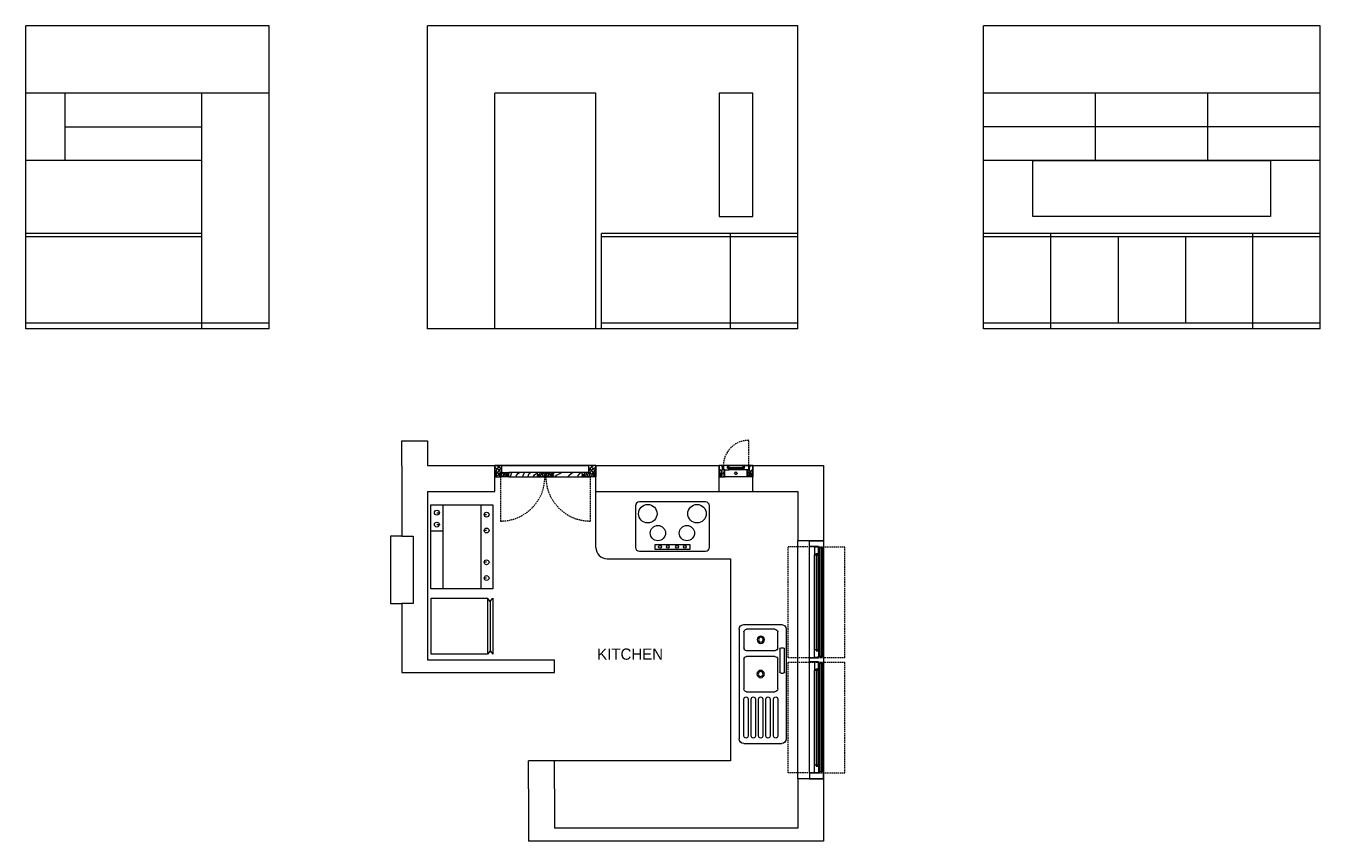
# Model space of a CAD drawing. Header units: metres. Extents: x -16 to 65907, y -5261 to 15511.
# Drawn here: x 21697 to 22851, y 7071 to 7798 of the extents above; entities that cross this region are included whole.
import ezdxf

# ---------------------------------------------------------------- set-up
doc = ezdxf.new("R2010")
doc.units = ezdxf.units.M
doc.linetypes.add('DASHED', pattern=[19.05, 12.7, -6.35])
doc.layers.get('0').update_dxf_attribs({"color": 6})
for name, color, linetype in [('BC-CILL', 23, 'Continuous'), ('BC-FURNITURE', 5, 'Continuous'), ('BC-GREYCOLOR', 8, 'Continuous'), ('BC-HATCH', 8, 'Continuous'), ('BC-JOINERY', 93, 'Continuous'), ('BC-TEXT', 7, 'Continuous'), ('BC-WALLS', 1, 'Continuous'), ('BC-WHITECOLOR', 7, 'Continuous')]:
    doc.layers.add(name, color=color, linetype=linetype)
doc.styles.add('BC-1IN50-1', font='FreeSans.ttf', dxfattribs={"height": 10})

# ---------------------------------------------------------------- blocks, each defined once
blk = doc.blocks.new('54')
at = {"layer": 'BC-FURNITURE'}
for p, q in [((625.7, -931.1), (625.7, -875.7)), ((625.7, -875.7), (700.7, -875.7)), ((677.3, -875.7), (677.3, -886.5)), ((700.7, -875.7), (700.7, -931.1)), ((700.7, -886.5), (625.7, -886.5)), ((683, -881.2), (683, -883.4)), ((693.6, -881.2), (693.6, -883.4)), ((700.7, -920.3), (625.7, -920.3)), ((700.7, -931.1), (625.7, -931.1)), ((635.3, -925.5), (635.3, -923.4)), ((649.4, -925.5), (649.4, -923.4)), ((677.7, -925.5), (677.7, -923.4)), ((691.8, -925.5), (691.8, -923.4))]:
    blk.add_line(p, q, dxfattribs=at)
for centre in [(683, -881.2), (693.6, -881.2), (635.3, -925.5), (649.4, -925.5), (677.7, -925.5), (691.8, -925.5)]:
    blk.add_circle(centre, 2.17, dxfattribs=at)
blk = doc.blocks.new('A$C1A3712BA')
at = {"layer": 'BC-FURNITURE'}
for p, q in [((2.5, 47, -179), (0, 50, -179)), ((0, 0, -179), (0, 50, -179)), ((2.5, 47, -179), (5, 50, -179)), ((2.5, 3, -179), (2.5, 47, -179)), ((5, 50, -179), (55, 50, -179)), ((5, 0, -179), (5, 50, -179)), ((55, 50, -179), (55, 0, -179)), ((2.5, 3, -179), (0, 0, -179)), ((2.5, 3, -179), (5, 0, -179)), ((55, 0, -179), (5, 0, -179))]:
    blk.add_line(p, q, dxfattribs=at)
blk = doc.blocks.new('A$C3A7B1A8D')
at = {"layer": 'BC-FURNITURE'}
for p, q in [((0, 56.8), (0, 3.2)), ((36.9, 60), (3.2, 60)), ((40.1, 3.2), (40.1, 56.8)), ((5.3, 44.4), (1.8, 44.4)), ((1.8, 44.4), (1.8, 15.7)), ((5.3, 15.7), (5.3, 44.4)), ((1.8, 15.7), (5.3, 15.7)), ((3.2, 0), (36.9, 0))]:
    blk.add_line(p, q, dxfattribs=at)
for centre, radius in [((30.5, 50), 7.51), ((14.8, 41.8), 6.17), ((3.6, 40.1), 1.17), ((3.6, 33.8), 1.17), ((3.6, 26.3), 1.17), ((3.6, 20), 1.17), ((14.8, 18.3), 6.17), ((30.5, 10.1), 7.51)]:
    blk.add_circle(centre, radius, dxfattribs=at)
for centre, start, end in [((3.2, 56.8), 90, 180), ((36.9, 56.8), 0, 90), ((3.2, 3.2), 180, 270), ((36.9, 3.2), 270, 0)]:
    blk.add_arc(centre, 3.15, start, end, dxfattribs=at)
blk = doc.blocks.new('A$C64C66722')
at = {"layer": 'BC-FURNITURE'}
for p, q in [((4, 105.8), (37.9, 105.8)), ((0, 4), (0, 101.8)), ((4.2, 99.3), (4.2, 66.3)), ((7.9, 66.3), (7.9, 99.3)), ((10.7, 99.3), (10.7, 66.3)), ((14.4, 66.3), (14.4, 99.3)), ((17.2, 99.3), (17.2, 66.3)), ((20.9, 66.3), (20.9, 99.3)), ((23.8, 99.3), (23.8, 66.3)), ((27.5, 66.3), (27.5, 99.3)), ((30.6, 99.3), (30.6, 66.3)), ((34.3, 66.3), (34.3, 99.3)), ((42, 101.8), (42, 4)), ((6.6, 59.8), (31.8, 59.8)), ((4.2, 30.8), (4.2, 57.3)), ((34.3, 57.3), (34.3, 30.8)), ((36.1, 21.9), (36.1, 42.1)), ((37.3, 43.3), (39.2, 43.3)), ((40.4, 42.1), (40.4, 21.9)), ((31.8, 28.3), (6.6, 28.3)), ((6.6, 23.1), (31.8, 23.1)), ((4.2, 6.5), (4.2, 20.7)), ((34.3, 20.7), (34.3, 6.5)), ((39.2, 20.8), (37.3, 20.8)), ((37.9, 0), (4, 0)), ((31.8, 4), (6.6, 4))]:
    blk.add_line(p, q, dxfattribs=at)
for centre, radius in [((19.1, 44), 3.26), ((19.1, 44), 2.14), ((19.3, 13.4), 3.26), ((19.3, 13.4), 2.14)]:
    blk.add_circle(centre, radius, dxfattribs=at)
for centre, radius, start, end in [((4, 101.8), 4.02, 90, 180), ((37.9, 101.8), 4.02, 0, 90), ((6, 99.3), 1.85, 0, 180), ((12.6, 99.3), 1.85, 0, 180), ((19.1, 99.3), 1.85, 0, 180), ((25.7, 99.3), 1.85, 0, 180), ((32.5, 99.3), 1.85, 0, 180), ((6, 66.3), 1.85, 180, 0), ((6, 66.3), 1.85, 180, 0), ((6.6, 57.3), 2.47, 90, 180), ((12.6, 66.3), 1.85, 180, 0), ((12.6, 66.3), 1.85, 180, 0), ((19.1, 66.3), 1.85, 180, 0), ((19.1, 66.3), 1.85, 180, 0), ((25.7, 66.3), 1.85, 180, 0), ((25.7, 66.3), 1.85, 180, 0), ((32.5, 66.3), 1.85, 180, 0), ((32.5, 66.3), 1.85, 180, 0), ((31.8, 57.3), 2.47, 0, 90), ((37.3, 42.1), 1.19, 90, 180), ((39.2, 42.1), 1.19, 0, 90), ((6.6, 30.8), 2.47, 180, 270), ((6.6, 20.7), 2.47, 90, 180), ((31.8, 30.8), 2.47, 270, 0), ((31.8, 20.7), 2.47, 0, 90), ((37.3, 21.9), 1.19, 180, 270), ((39.2, 21.9), 1.19, 270, 0), ((4, 4), 4.02, 180, 270), ((6.6, 6.5), 2.47, 180, 270), ((31.8, 6.5), 2.47, 270, 0), ((37.9, 4), 4.02, 270, 0)]:
    blk.add_arc(centre, radius, start, end, dxfattribs=at)
blk = doc.blocks.new('A$C1807678254')
blk.add_blockref('A$C64C66722', (0, 0))

msp = doc.modelspace()

# ---------------------------------------------------------------- linework, layer by layer
for p, q in [((22205.381, 7406.016), (22115.381, 7406.016)), ((22032.381, 7221.504), (22032.381, 7221.504))]:
    msp.add_line(p, q)
at = {"layer": 'BC-CILL', "linetype": 'Continuous'}
msp.add_line((22121.631, 7406.016), (22199.131, 7406.016), dxfattribs=at)
at = {"layer": 'BC-CILL'}
for p, q in [((22345.381, 7406.016), (22315.381, 7406.016)), ((22315.381, 7383.016), (22345.381, 7383.016)), ((22385.381, 7126.91), (22385.381, 7338.91)), ((22408.381, 7338.91), (22408.381, 7126.91))]:
    msp.add_line(p, q, dxfattribs=at)
at = {"layer": 'BC-CILL', "flags": 128}
msp.add_lwpolyline([(22032.381, 7343.268), (22022.381, 7343.268), (22022.381, 7283.268), (22032.381, 7283.268)], dxfattribs=at)
at = {"layer": 'BC-FURNITURE'}
for p, q in [((22205.381, 7333.016), (22205.381, 7383.016)), ((22215.381, 7323.016), (22325.381, 7323.016)), ((22325.381, 7323.016), (22325.381, 7142.804)), ((22325.381, 7142.804), (22168.381, 7142.804))]:
    msp.add_line(p, q, dxfattribs=at)
msp.add_arc((22215.381, 7333.016), 10, 180, 270, dxfattribs=at)
at = {"layer": 'BC-GREYCOLOR', "linetype": 'DASHED', "ltscale": 0.1}
for p, q in [((22341.631, 7406.016), (22341.631, 7428.581)), ((22120.481, 7396.016), (22120.481, 7356.616)), ((22200.281, 7396.016), (22200.281, 7356.616)), ((22404.031, 7333.71), (22376.891, 7333.71)), ((22376.891, 7234.985), (22376.891, 7333.71)), ((22400.231, 7333.71), (22427.371, 7333.71)), ((22427.371, 7234.985), (22427.371, 7333.71)), ((22376.891, 7234.985), (22427.371, 7234.985)), ((22376.891, 7230.835), (22427.371, 7230.835)), ((22376.891, 7132.11), (22376.891, 7230.835)), ((22427.371, 7132.11), (22427.371, 7230.835)), ((22404.031, 7132.11), (22376.891, 7132.11)), ((22400.231, 7132.11), (22427.371, 7132.11))]:
    msp.add_line(p, q, dxfattribs=at)
for centre, radius, start, end in [((22341.631, 7406.016), 22.565, 90, 180), ((22120.481, 7396.016), 39.4, 270, 0), ((22200.281, 7396.016), 39.4, 180, 270)]:
    msp.add_arc(centre, radius, start, end, dxfattribs=at)
at = {"layer": 'BC-HATCH'}
for points in [[(22115.381, 7398.947), (22115.858, 7399.603), (22116.964, 7402.67), (22118.262, 7404.19), (22119.036, 7405.35), (22119.281, 7406.016)], [(22115.381, 7404.294), (22116.881, 7403.416), (22118.594, 7402.67), (22119.809, 7400.957), (22120.381, 7399.816)], [(22115.381, 7396.944), (22116.107, 7397.724), (22118.179, 7400.57), (22120.473, 7403.223), (22121.631, 7403.947)], [(22115.381, 7401.333), (22115.996, 7401.15), (22117.699, 7399.911), (22119.068, 7398.522), (22119.229, 7396.536), (22119.381, 7396.016)], [(22117.22, 7396.016), (22117.295, 7396.619), (22116.936, 7397.945), (22116.549, 7399.189), (22115.381, 7399.766)], [(22115.664, 7396.016), (22116.411, 7396.591), (22118.483, 7397.945), (22120.381, 7399.816), (22121.631, 7400.069)], [(22117.172, 7406.016), (22117.571, 7405.765), (22120.113, 7404.273), (22120.583, 7402.919), (22121.302, 7401.817), (22121.631, 7400.964)], [(22122.191, 7399.766), (22121.703, 7399.264), (22120.94, 7397.948), (22120.481, 7396.534)], [(22126.471, 7396.016), (22125.82, 7396.293), (22123.443, 7396.689), (22121.166, 7396.944), (22120.481, 7397.265)], [(22127.583, 7396.016), (22126.598, 7396.633), (22124.618, 7397.779), (22122.326, 7398.854), (22121.486, 7399.766)], [(22125.365, 7399.766), (22124.137, 7399.236), (22123.019, 7397.623), (22122.467, 7396.703), (22122.283, 7396.016)], [(22126.531, 7398.145), (22126.23, 7397.991), (22125.028, 7396.491), (22124.862, 7396.016)], [(22126.531, 7397.957), (22125.565, 7398.811), (22124.963, 7399.766)], [(22126.768, 7396.016), (22127.122, 7396.774), (22127.746, 7397.266)], [(22127.781, 7398.788), (22127.253, 7398.516)], [(22127.781, 7396.809), (22127.295, 7397.266)], [(22129.287, 7396.016), (22129.438, 7397.366), (22130.452, 7399.766)], [(22134.16, 7396.016), (22134.403, 7396.767), (22135.741, 7399.012), (22137.173, 7399.766)], [(22140.532, 7396.016), (22140.651, 7397.324), (22141.618, 7399.259), (22142.038, 7399.766)], [(22144.932, 7396.016), (22145.19, 7397.463), (22146.075, 7399.093), (22147.044, 7399.766)], [(22149.601, 7396.016), (22150.771, 7397.803), (22152.886, 7399.443), (22153.081, 7399.546)], [(22153.081, 7398.788), (22153.609, 7398.516)], [(22153.081, 7396.809), (22153.567, 7397.266)], [(22154.094, 7396.016), (22153.741, 7396.774), (22153.117, 7397.266)], [(22153.279, 7396.016), (22154.264, 7396.633), (22156.245, 7397.779), (22158.536, 7398.854), (22159.376, 7399.766)], [(22154.331, 7397.957), (22155.297, 7398.811), (22155.899, 7399.766)], [(22154.331, 7398.145), (22154.632, 7397.991), (22155.834, 7396.491), (22156, 7396.016)], [(22154.391, 7396.016), (22155.042, 7396.293), (22157.419, 7396.689), (22159.696, 7396.944), (22159.881, 7397.031)], [(22155.497, 7399.766), (22156.726, 7399.236), (22157.843, 7397.623), (22158.395, 7396.703), (22158.579, 7396.016)], [(22158.671, 7399.766), (22159.159, 7399.264), (22159.923, 7397.948), (22160.068, 7397.5)], [(22166.371, 7396.016), (22165.72, 7396.293), (22163.343, 7396.689), (22161.066, 7396.944), (22160.016, 7397.436)], [(22162.091, 7399.766), (22161.603, 7399.264), (22160.84, 7397.948), (22160.213, 7396.016)], [(22167.483, 7396.016), (22166.498, 7396.633), (22164.518, 7397.779), (22162.226, 7398.854), (22161.386, 7399.766)], [(22165.265, 7399.766), (22164.037, 7399.236), (22162.919, 7397.623), (22162.367, 7396.703), (22162.183, 7396.016)], [(22166.431, 7398.145), (22166.13, 7397.991), (22164.928, 7396.491), (22164.762, 7396.016)], [(22166.431, 7397.957), (22165.465, 7398.811), (22164.863, 7399.766)], [(22166.668, 7396.016), (22167.022, 7396.774), (22167.646, 7397.266)], [(22167.681, 7398.788), (22167.153, 7398.516)], [(22167.681, 7396.809), (22167.195, 7397.266)], [(22169.314, 7396.016), (22170.371, 7397.501), (22173.393, 7399.012), (22174.588, 7399.766)], [(22180.704, 7396.016), (22181.164, 7397.112), (22183.366, 7398.925), (22185.048, 7399.766)], [(22189.154, 7396.016), (22189.41, 7396.68), (22191.18, 7399.055), (22192.137, 7399.766)], [(22192.981, 7398.788), (22193.509, 7398.516)], [(22192.981, 7396.809), (22193.467, 7397.266)], [(22193.994, 7396.016), (22193.641, 7396.774), (22193.017, 7397.266)], [(22193.179, 7396.016), (22194.164, 7396.633), (22196.145, 7397.779), (22198.436, 7398.854), (22199.276, 7399.766)], [(22194.231, 7397.957), (22195.197, 7398.811), (22195.799, 7399.766)], [(22194.231, 7398.145), (22194.532, 7397.991), (22195.734, 7396.491), (22195.9, 7396.016)], [(22194.291, 7396.016), (22194.942, 7396.293), (22197.319, 7396.689), (22199.596, 7396.944), (22200.281, 7397.265)], [(22195.397, 7399.766), (22196.626, 7399.236), (22197.743, 7397.623), (22198.295, 7396.703), (22198.479, 7396.016)], [(22198.571, 7399.766), (22199.059, 7399.264), (22199.823, 7397.948), (22200.281, 7396.534)], [(22203.591, 7406.016), (22203.191, 7405.765), (22200.649, 7404.273), (22200.179, 7402.919), (22199.46, 7401.817), (22199.131, 7400.964)], [(22205.381, 7396.944), (22204.655, 7397.724), (22202.583, 7400.57), (22200.29, 7403.223), (22199.131, 7403.947)], [(22205.098, 7396.016), (22204.351, 7396.591), (22202.279, 7397.945), (22200.381, 7399.816), (22199.131, 7400.069)], [(22205.381, 7404.294), (22203.882, 7403.416), (22202.168, 7402.67), (22200.953, 7400.957), (22200.381, 7399.816)], [(22205.381, 7401.333), (22204.766, 7401.15), (22203.063, 7399.911), (22201.694, 7398.522), (22201.533, 7396.536), (22201.381, 7396.016)], [(22205.381, 7398.947), (22204.904, 7399.603), (22203.799, 7402.67), (22202.5, 7404.19), (22201.726, 7405.35), (22201.481, 7406.016)], [(22203.542, 7396.016), (22203.467, 7396.619), (22203.826, 7397.945), (22204.213, 7399.189), (22205.381, 7399.766)], [(22315.316, 7397.147), (22316.376, 7398.727), (22317.979, 7400.954), (22318.303, 7403.982), (22319.066, 7405.554)], [(22315.326, 7396.016), (22316.94, 7397.272), (22318.451, 7399.172), (22319.847, 7400.271), (22320.316, 7400.356)], [(22345.371, 7396.016), (22343.757, 7397.272), (22342.246, 7399.172), (22340.851, 7400.271), (22340.381, 7400.356)], [(22345.381, 7397.147), (22344.322, 7398.727), (22342.718, 7400.954), (22342.395, 7403.982), (22341.631, 7405.554)]]:
    msp.add_lwpolyline(points, dxfattribs=at)
for centre, radius, start, end in [((22312.619, 7398.362), 5.328, 333.877685, 59.575077), ((22312.669, 7395.284), 4.298, 9.814833, 51.97299), ((22310.55, 7399.61), 9.401, 337.524622, 42.955536), ((22350.148, 7399.61), 9.401, 137.044464, 202.475378), ((22351.356, 7395.813), 9.313, 129.911192, 178.746864), ((22348.029, 7395.284), 4.298, 128.02701, 170.185167)]:
    msp.add_arc(centre, radius, start, end, dxfattribs=at)
at = {"layer": 'BC-JOINERY'}
for p, q in [((22115.381, 7406.016), (22115.381, 7396.016)), ((22115.381, 7406.016), (22121.631, 7406.016)), ((22120.381, 7399.816), (22121.631, 7399.816)), ((22120.381, 7396.016), (22120.381, 7399.816)), ((22121.631, 7399.816), (22121.631, 7406.016)), ((22127.781, 7398.516), (22126.531, 7398.516)), ((22126.531, 7398.516), (22126.531, 7397.266)), ((22127.781, 7397.266), (22126.531, 7397.266)), ((22192.981, 7399.766), (22127.781, 7399.766)), ((22160.381, 7399.766), (22153.081, 7399.766)), ((22153.081, 7399.766), (22153.081, 7398.516)), ((22153.081, 7398.516), (22154.331, 7398.516)), ((22153.081, 7397.266), (22154.331, 7397.266)), ((22153.081, 7397.266), (22153.081, 7396.016)), ((22154.331, 7398.516), (22154.331, 7397.266)), ((22159.881, 7397.266), (22160.881, 7398.516)), ((22159.881, 7396.016), (22159.881, 7397.266)), ((22160.381, 7399.766), (22167.681, 7399.766)), ((22160.881, 7398.516), (22160.881, 7399.766)), ((22166.431, 7398.516), (22166.431, 7397.266)), ((22167.681, 7398.516), (22166.431, 7398.516)), ((22167.681, 7397.266), (22166.431, 7397.266)), ((22167.681, 7399.766), (22167.681, 7398.516)), ((22167.681, 7397.266), (22167.681, 7396.016)), ((22192.981, 7398.516), (22194.231, 7398.516)), ((22192.981, 7397.266), (22194.231, 7397.266)), ((22194.231, 7398.516), (22194.231, 7397.266)), ((22199.131, 7399.816), (22199.131, 7406.016)), ((22205.381, 7406.016), (22199.131, 7406.016)), ((22200.381, 7399.816), (22199.131, 7399.816)), ((22200.381, 7396.016), (22200.381, 7399.816)), ((22205.381, 7406.016), (22205.381, 7396.016)), ((22315.316, 7406.016), (22315.316, 7396.016)), ((22319.066, 7406.016), (22315.316, 7406.016)), ((22319.066, 7402.266), (22319.066, 7406.016)), ((22320.316, 7402.266), (22319.066, 7402.266)), ((22320.316, 7396.016), (22320.316, 7402.266)), ((22322.716, 7404.441), (22322.716, 7406.016)), ((22322.716, 7403.841), (22322.716, 7404.441)), ((22322.966, 7404.441), (22322.966, 7403.841)), ((22337.631, 7404.441), (22337.631, 7403.841)), ((22337.881, 7404.441), (22337.881, 7406.016)), ((22337.881, 7403.841), (22337.881, 7404.441)), ((22340.381, 7396.016), (22340.381, 7402.266)), ((22340.381, 7402.266), (22341.631, 7402.266)), ((22341.631, 7402.266), (22341.631, 7406.016)), ((22341.631, 7406.016), (22345.381, 7406.016)), ((22345.381, 7406.016), (22345.381, 7396.016)), ((22115.381, 7396.016), (22120.381, 7396.016)), ((22127.781, 7396.016), (22192.981, 7396.016)), ((22153.081, 7396.016), (22159.881, 7396.016)), ((22167.681, 7396.016), (22159.881, 7396.016)), ((22205.381, 7396.016), (22200.381, 7396.016)), ((22315.316, 7396.016), (22320.316, 7396.016)), ((22345.381, 7396.016), (22340.381, 7396.016)), ((22401.756, 7327.76), (22402.356, 7327.76)), ((22401.756, 7326.51), (22401.756, 7327.76)), ((22402.356, 7327.76), (22403.931, 7327.76)), ((22402.356, 7326.51), (22402.356, 7327.76)), ((22402.356, 7241.185), (22401.756, 7241.185)), ((22401.756, 7240.935), (22402.356, 7240.935)), ((22402.356, 7240.935), (22403.931, 7240.935)), ((22401.756, 7224.885), (22402.356, 7224.885)), ((22401.756, 7223.635), (22401.756, 7224.885)), ((22402.356, 7224.885), (22403.931, 7224.885)), ((22402.356, 7223.635), (22402.356, 7224.885)), ((22402.356, 7138.31), (22401.756, 7138.31)), ((22401.756, 7138.06), (22402.356, 7138.06)), ((22402.356, 7138.06), (22403.931, 7138.06))]:
    msp.add_line(p, q, dxfattribs=at)
for points in [[(22127.781, 7397.266), (22127.781, 7396.016), (22120.481, 7396.016), (22120.481, 7399.766), (22127.781, 7399.766), (22127.781, 7398.516)], [(22192.981, 7397.266), (22192.981, 7396.016), (22200.281, 7396.016), (22200.281, 7399.766), (22192.981, 7399.766), (22192.981, 7398.516)], [(22323.966, 7404.441), (22323.966, 7406.016), (22319.166, 7406.016), (22319.166, 7402.266), (22323.966, 7402.266), (22323.966, 7403.841)], [(22336.631, 7404.441), (22336.631, 7406.016), (22341.431, 7406.016), (22341.431, 7402.266), (22336.631, 7402.266), (22336.631, 7403.841)], [(22402.356, 7326.51), (22403.931, 7326.51), (22403.931, 7333.71), (22400.181, 7333.71), (22400.181, 7326.51), (22401.756, 7326.51)], [(22402.356, 7242.185), (22403.931, 7242.185), (22403.931, 7234.985), (22400.181, 7234.985), (22400.181, 7242.185), (22401.756, 7242.185)], [(22402.356, 7223.635), (22403.931, 7223.635), (22403.931, 7230.835), (22400.181, 7230.835), (22400.181, 7223.635), (22401.756, 7223.635)], [(22402.356, 7139.31), (22403.931, 7139.31), (22403.931, 7132.11), (22400.181, 7132.11), (22400.181, 7139.31), (22401.756, 7139.31)]]:
    msp.add_lwpolyline(points, dxfattribs=at)
for points in [[(22408.381, 7332.66), (22404.031, 7332.66), (22404.031, 7333.91), (22395.881, 7333.91), (22395.881, 7338.91), (22408.381, 7338.91)], [(22395.881, 7234.785), (22404.031, 7234.785), (22404.031, 7236.035), (22408.381, 7236.035), (22408.381, 7229.785), (22404.031, 7229.785), (22404.031, 7231.035), (22395.881, 7231.035), (22395.881, 7234.785)], [(22408.381, 7133.16), (22404.031, 7133.16), (22404.031, 7131.91), (22395.881, 7131.91), (22395.881, 7126.91), (22408.381, 7126.91)]]:
    msp.add_lwpolyline(points, close=True, dxfattribs=at)
at = {"layer": 'BC-TEXT'}
for p, q in [((21697.228, 7528.032), (21697.228, 7798.032)), ((21914.228, 7528.032), (21914.228, 7798.032)), ((22055.381, 7528.032), (22055.381, 7798.032)), ((22385.381, 7528.032), (22385.381, 7798.032)), ((22550.887, 7528.032), (22550.887, 7798.032)), ((22851.099, 7528.032), (22851.099, 7798.032)), ((21914.228, 7738.032), (21697.228, 7738.032)), ((21732.228, 7678.032), (21732.228, 7738.032)), ((21854.228, 7528.032), (21854.228, 7738.032)), ((22115.381, 7528.032), (22115.381, 7738.032)), ((22205.381, 7528.032), (22205.381, 7738.032)), ((22650.958, 7678.032), (22650.958, 7738.032)), ((22751.029, 7678.032), (22751.029, 7738.032)), ((21732.228, 7708.032), (21854.228, 7708.032)), ((21854.228, 7678.032), (21697.228, 7678.032)), ((22210.381, 7528.032), (22210.381, 7613.032)), ((22325.381, 7528.032), (22325.381, 7613.032)), ((22610.887, 7528.032), (22610.887, 7613.032)), ((22670.993, 7610.032), (22670.993, 7533.032)), ((22730.993, 7610.032), (22730.993, 7533.032)), ((22791.099, 7528.032), (22791.099, 7613.032))]:
    msp.add_line(p, q, dxfattribs=at)
for points in [[(21914.228, 7798.032), (21697.228, 7798.032)], [(22385.381, 7798.032), (22055.381, 7798.032)], [(22851.099, 7798.032), (22550.887, 7798.032)], [(22205.381, 7738.032), (22115.381, 7738.032)], [(22851.099, 7738.032), (22550.887, 7738.032)], [(22851.099, 7708.032), (22550.887, 7708.032)], [(22851.099, 7678.032), (22550.887, 7678.032)], [(21854.228, 7613.032), (21697.228, 7613.032)], [(21854.228, 7610.032), (21697.228, 7610.032)], [(22385.381, 7613.032), (22210.381, 7613.032)], [(22385.381, 7610.032), (22210.381, 7610.032)], [(22851.099, 7613.032), (22550.887, 7613.032)], [(22851.099, 7610.032), (22550.887, 7610.032)], [(21914.228, 7533.032), (21697.228, 7533.032)], [(21914.228, 7528.032), (21697.228, 7528.032)], [(22385.381, 7528.032), (22055.381, 7528.032)], [(22385.381, 7533.032), (22210.381, 7533.032)], [(22851.099, 7533.032), (22550.887, 7533.032)], [(22851.099, 7528.032), (22550.887, 7528.032)]]:
    msp.add_lwpolyline(points, dxfattribs=at)
for points in [[(22345.381, 7628.032), (22345.381, 7738.032), (22315.381, 7738.032), (22315.381, 7628.032)], [(22594.993, 7628.032), (22594.993, 7678.032), (22806.993, 7678.032), (22806.993, 7628.032), (22594.993, 7628.032)]]:
    msp.add_lwpolyline(points, close=True, dxfattribs=at)
at = {"layer": 'BC-WALLS'}
for p, q in [((22032.381, 7428.032), (22055.381, 7428.032)), ((22032.381, 7405.732), (22032.381, 7428.032)), ((22055.381, 7428.032), (22055.381, 7406.016)), ((22032.381, 7405.732), (22032.381, 7343.268)), ((22055.381, 7406.016), (22115.381, 7406.016)), ((22115.381, 7383.016), (22115.381, 7406.016)), ((22205.381, 7383.016), (22205.381, 7406.016)), ((22205.381, 7406.016), (22315.381, 7406.016)), ((22315.381, 7383.016), (22315.381, 7406.016)), ((22345.381, 7383.016), (22345.381, 7406.016)), ((22345.381, 7406.016), (22408.381, 7406.016)), ((22408.381, 7406.016), (22408.381, 7338.91)), ((22055.381, 7383.016), (22115.381, 7383.016)), ((22055.381, 7383.016), (22055.381, 7233.004)), ((22205.381, 7383.016), (22315.381, 7383.016)), ((22345.381, 7383.016), (22385.381, 7383.016)), ((22385.381, 7383.016), (22385.381, 7338.91)), ((22408.381, 7338.91), (22385.381, 7338.91)), ((22032.381, 7283.268), (22032.381, 7244.504)), ((22032.381, 7244.504), (22032.381, 7221.504)), ((22032.381, 7244.504), (22032.381, 7244.504)), ((22055.381, 7233.004), (22168.381, 7233.004)), ((22168.381, 7221.504), (22168.381, 7233.004)), ((22032.381, 7221.504), (22168.381, 7221.504)), ((22145.381, 7117.804), (22145.381, 7142.804)), ((22168.381, 7142.804), (22145.381, 7142.804)), ((22168.381, 7117.804), (22168.381, 7142.804)), ((22408.381, 7126.91), (22385.381, 7126.91)), ((22385.381, 7126.91), (22385.381, 7082.804)), ((22408.381, 7126.91), (22408.381, 7071.304)), ((22145.381, 7117.804), (22145.381, 7071.304)), ((22168.381, 7117.804), (22168.381, 7082.804)), ((22385.381, 7082.804), (22168.381, 7082.804)), ((22408.381, 7071.304), (22145.381, 7071.304))]:
    msp.add_line(p, q, dxfattribs=at)
msp.add_lwpolyline([(22032.381, 7343.268), (22042.381, 7343.268), (22042.381, 7283.268), (22032.381, 7283.268)], dxfattribs=at)
at = {"layer": 'BC-WHITECOLOR'}
for p, q in [((22322.716, 7404.441), (22337.881, 7404.441)), ((22322.716, 7403.841), (22337.881, 7403.841)), ((22323.966, 7406.016), (22336.631, 7406.016)), ((22336.631, 7402.266), (22323.966, 7402.266)), ((22340.064, 7396.016), (22320.099, 7396.016)), ((22408.381, 7338.91), (22408.381, 7126.91)), ((22395.881, 7131.91), (22395.881, 7333.91)), ((22402.356, 7327.51), (22401.756, 7327.51)), ((22403.931, 7332.633), (22403.931, 7310.883)), ((22404.031, 7332.66), (22404.031, 7236.035)), ((22404.863, 7236.035), (22404.863, 7332.66)), ((22406.206, 7236.035), (22406.206, 7332.66)), ((22407.55, 7236.035), (22407.55, 7332.66)), ((22408.381, 7236.035), (22408.381, 7332.66)), ((22400.181, 7242.185), (22400.181, 7326.51)), ((22401.756, 7326.51), (22401.756, 7240.935)), ((22402.356, 7326.51), (22402.356, 7240.935)), ((22403.931, 7322.697), (22403.931, 7242.185)), ((22400.181, 7139.31), (22400.181, 7223.635)), ((22402.356, 7224.635), (22401.756, 7224.635)), ((22401.756, 7223.635), (22401.756, 7138.06)), ((22402.356, 7223.635), (22402.356, 7138.06)), ((22404.031, 7229.785), (22404.031, 7133.16)), ((22404.863, 7133.16), (22404.863, 7229.785)), ((22406.206, 7133.16), (22406.206, 7229.785)), ((22407.55, 7133.16), (22407.55, 7229.785)), ((22408.381, 7133.16), (22408.381, 7229.785))]:
    msp.add_line(p, q, dxfattribs=at)
msp.add_lwpolyline([(22330.299, 7400.485), (22331.642, 7399.141), (22330.299, 7397.798), (22328.955, 7399.141)], close=True, dxfattribs=at)

# ---------------------------------------------------------------- block references
at = {"xscale": 1.1, "yscale": 1.1, "zscale": 1.1, "rotation": 90}
msp.add_blockref('A$C3A7B1A8D', (22306.689, 7329.629), dxfattribs=at)
at = {"xscale": -1, "rotation": 180}
msp.add_blockref('A$C1807678254', (22333.213, 7264.245), dxfattribs=at)
at = {"layer": 'BC-FURNITURE'}
for name, p, rotation in [('54', (21182.472, 6670.475), 90), ('A$C1A3712BA', (22113.677, 7287.886, -178.955), 180)]:
    msp.add_blockref(name, p, dxfattribs=dict(at, rotation=rotation))

# ---------------------------------------------------------------- texts
at = {"layer": 'BC-TEXT', "insert": (22235.932, 7237.928), "char_height": 10, "width": 156.4473, "attachment_point": 5, "style": 'BC-1IN50-1'}
msp.add_mtext('{\\fUbuntu|b0|i0|c0|p34;{\\C7;KITCHEN}}', dxfattribs=at)

doc.saveas('drawing.dxf')
